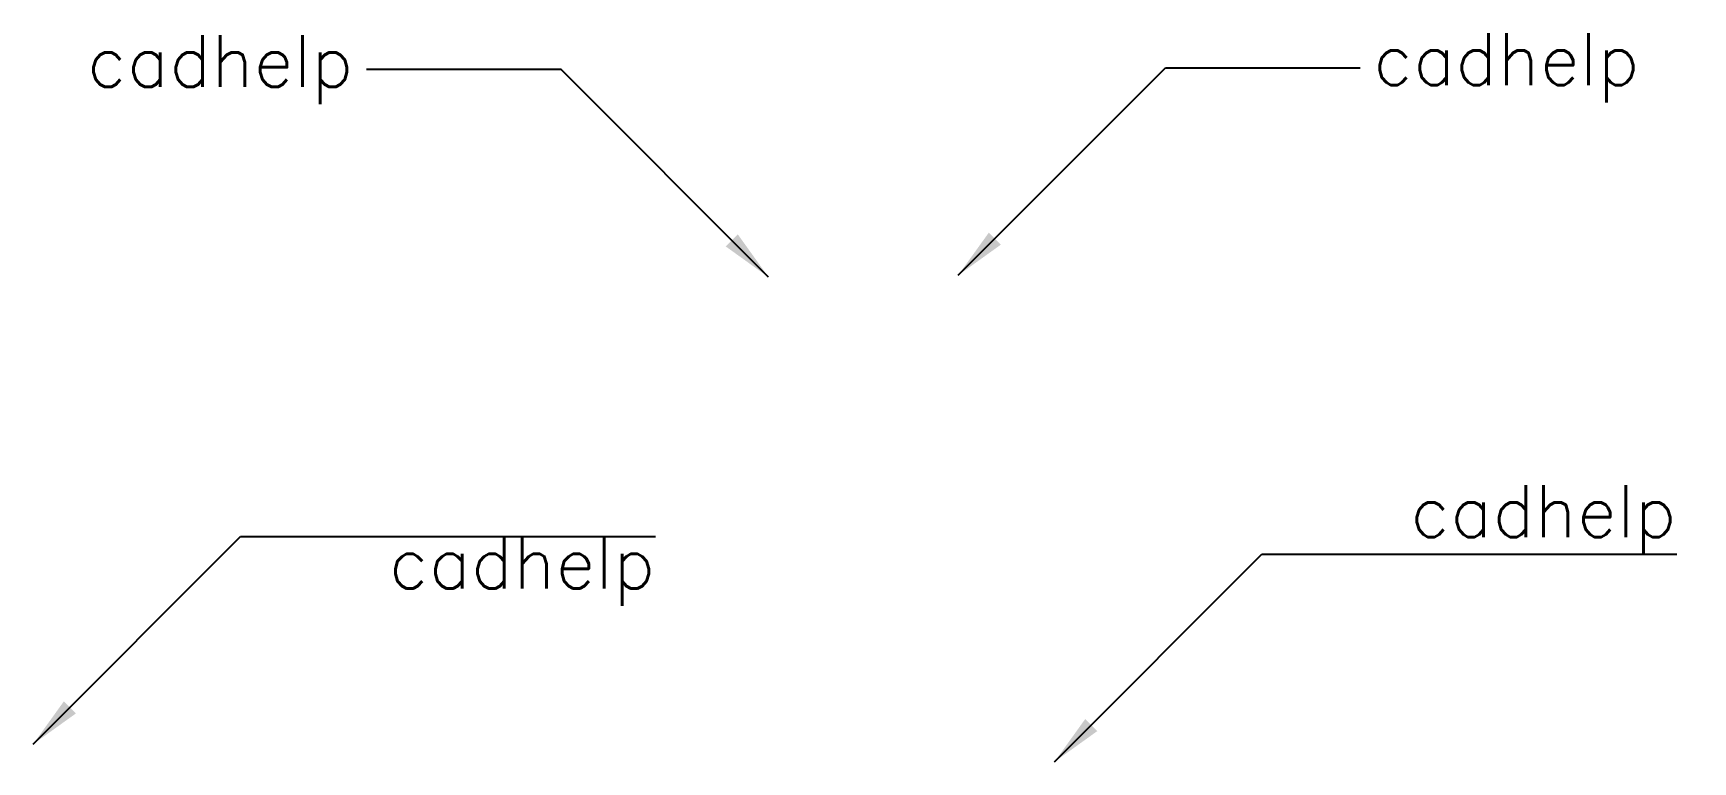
# Model space of a CAD drawing. Header units: millimetres. Extents: x -23.9 to 56.2, y 49.3 to 84.4.
import ezdxf

# ---------------------------------------------------------------- set-up
doc = ezdxf.new("R2010")
doc.units = ezdxf.units.MM
doc.styles.get("Standard").update_dxf_attribs({"font": 'txt', "bigfont": 'gbcbig.shx'})
doc.dimstyles.new('ISO-25', dxfattribs={"dimtxt": 2.5, "dimasz": 2.5, "dimexe": 1.25, "dimexo": 0.625, "dimtad": 1, "dimtxsty": 'Standard', "dimcen": 2.5, "dimadec": 0, "dimazin": 0, "dimtfac": 1, "dimtmove": 0, "dimatfit": 3, "dimfxl": 1, "dimarcsym": 0})

msp = doc.modelspace()

# ---------------------------------------------------------------- texts
at = {"char_height": 2.5, "width": 7227.33333}
for insert, attachment_point in [((-8.41, 82.667), 6), ((40.738, 82.757), 4), ((55.382, 59.309), 9), ((6.139, 60.161), 3)]:
    msp.add_mtext('cadhelp', dxfattribs=dict(at, insert=insert, attachment_point=attachment_point))

# ---------------------------------------------------------------- leaders
at = {"annotation_type": 0, "has_hookline": 1, "text_width": 15.417}
for points, hookline_direction in [([(11.59, 72.667), (1.59, 82.667), (-7.785, 82.667)], 1), ([(20.738, 72.757), (30.738, 82.757), (40.113, 82.757)], 0)]:
    msp.add_leader(points, dimstyle='ISO-25', override={"dimtad": 0}, dxfattribs=dict(at, hookline_direction=hookline_direction))
for points in [[(-23.861, 50.161), (-13.861, 60.161), (6.139, 60.161)], [(25.382, 49.309), (35.382, 59.309), (55.382, 59.309)]]:
    msp.add_leader(points, dimstyle='ISO-25')

doc.saveas('drawing.dxf')
